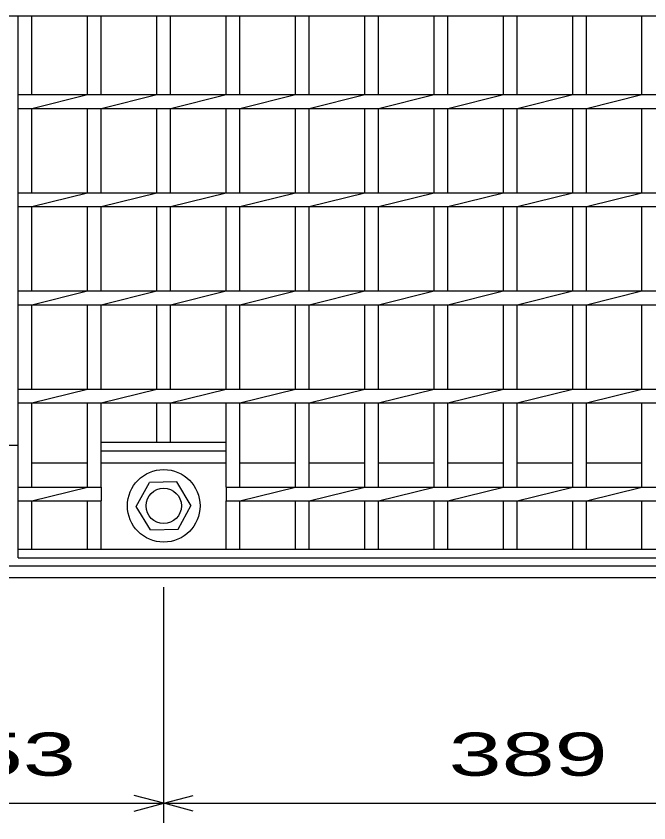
# Model space of a CAD drawing. Units: millimetres, scale not verified. Extents: x -1820 to 1731, y -1282 to 1054.
# Drawn here: x -831 to -508.8, y -493.5 to -82.5 of the extents above; entities that cross this region are included whole.
import ezdxf
from ezdxf.enums import TextEntityAlignment as Align

# ---------------------------------------------------------------- set-up
doc = ezdxf.new("R2010")
doc.units = ezdxf.units.MM
doc.header["$LTSCALE"] = 10
for name, color, linetype, lineweight in [('16', 3, 'Continuous', 25), ('19', 6, 'Continuous', 25), ('22', 4, 'Continuous', 25)]:
    doc.layers.add(name, color=color, linetype=linetype, lineweight=lineweight)
doc.styles.add('ベクトル', font='')
doc.styles.get('ベクトル').set_extended_font_data('ベクトル')

msp = doc.modelspace()

# ---------------------------------------------------------------- linework, layer by layer
at = {"layer": '16'}
for p, q in [((-263, -82.5), (-1437, -82.5)), ((-830, -354), (-830, -82.5)), ((-823, -122.5), (-823, -82.5)), ((-794.7, -122.5), (-794.7, -82.5)), ((-787.7, -122.5), (-787.7, -82.5)), ((-759.4, -122.5), (-759.4, -82.5)), ((-752.4, -122.5), (-752.4, -82.5)), ((-724.1, -122.5), (-724.1, -82.5)), ((-717.1, -122.5), (-717.1, -82.5)), ((-688.8, -122.5), (-688.8, -82.5)), ((-681.8, -122.5), (-681.8, -82.5)), ((-653.5, -122.5), (-653.5, -82.5)), ((-646.5, -122.5), (-646.5, -82.5)), ((-618.2, -122.5), (-618.2, -82.5)), ((-611.2, -122.5), (-611.2, -82.5)), ((-582.9, -122.5), (-582.9, -82.5)), ((-575.9, -122.5), (-575.9, -82.5)), ((-547.6, -122.5), (-547.6, -82.5)), ((-540.6, -122.5), (-540.6, -82.5)), ((-512.3, -122.5), (-512.3, -82.5)), ((-830, -122.5), (-293, -122.5)), ((-830, -129.5), (-830, -122.5)), ((-823, -129.5), (-794.7, -122.5)), ((-787.7, -129.5), (-759.4, -122.5)), ((-752.4, -129.5), (-724.1, -122.5)), ((-717.1, -129.5), (-688.8, -122.5)), ((-681.8, -129.5), (-653.5, -122.5)), ((-646.5, -129.5), (-618.2, -122.5)), ((-611.2, -129.5), (-582.9, -122.5)), ((-575.9, -129.5), (-547.6, -122.5)), ((-540.6, -129.5), (-512.3, -122.5)), ((-830, -129.5), (-293, -129.5)), ((-823, -172.5), (-823, -129.5)), ((-794.7, -172.5), (-794.7, -129.5)), ((-787.7, -172.5), (-787.7, -129.5)), ((-759.4, -172.5), (-759.4, -129.5)), ((-752.4, -172.5), (-752.4, -129.5)), ((-724.1, -172.5), (-724.1, -129.5)), ((-717.1, -172.5), (-717.1, -129.5)), ((-688.8, -172.5), (-688.8, -129.5)), ((-681.8, -172.5), (-681.8, -129.5)), ((-653.5, -172.5), (-653.5, -129.5)), ((-646.5, -172.5), (-646.5, -129.5)), ((-618.2, -172.5), (-618.2, -129.5)), ((-611.2, -172.5), (-611.2, -129.5)), ((-582.9, -172.5), (-582.9, -129.5)), ((-575.9, -172.5), (-575.9, -129.5)), ((-547.6, -172.5), (-547.6, -129.5)), ((-540.6, -172.5), (-540.6, -129.5)), ((-512.3, -172.5), (-512.3, -129.5)), ((-830, -172.5), (-293, -172.5)), ((-830, -179.5), (-830, -172.5)), ((-823, -179.5), (-794.7, -172.5)), ((-787.7, -179.5), (-759.4, -172.5)), ((-752.4, -179.5), (-724.1, -172.5)), ((-717.1, -179.5), (-688.8, -172.5)), ((-681.8, -179.5), (-653.5, -172.5)), ((-646.5, -179.5), (-618.2, -172.5)), ((-611.2, -179.5), (-582.9, -172.5)), ((-575.9, -179.5), (-547.6, -172.5)), ((-540.6, -179.5), (-512.3, -172.5)), ((-830, -179.5), (-293, -179.5)), ((-823, -222.5), (-823, -179.5)), ((-794.7, -222.5), (-794.7, -179.5)), ((-787.7, -222.5), (-787.7, -179.5)), ((-759.4, -222.5), (-759.4, -179.5)), ((-752.4, -222.5), (-752.4, -179.5)), ((-724.1, -222.5), (-724.1, -179.5)), ((-717.1, -222.5), (-717.1, -179.5)), ((-688.8, -222.5), (-688.8, -179.5)), ((-681.8, -222.5), (-681.8, -179.5)), ((-653.5, -222.5), (-653.5, -179.5)), ((-646.5, -222.5), (-646.5, -179.5)), ((-618.2, -222.5), (-618.2, -179.5)), ((-611.2, -222.5), (-611.2, -179.5)), ((-582.9, -222.5), (-582.9, -179.5)), ((-575.9, -222.5), (-575.9, -179.5)), ((-547.6, -222.5), (-547.6, -179.5)), ((-540.6, -222.5), (-540.6, -179.5)), ((-512.3, -222.5), (-512.3, -179.5)), ((-830, -222.5), (-293, -222.5)), ((-830, -229.5), (-830, -222.5)), ((-823, -229.5), (-794.7, -222.5)), ((-787.7, -229.5), (-759.4, -222.5)), ((-752.4, -229.5), (-724.1, -222.5)), ((-717.1, -229.5), (-688.8, -222.5)), ((-681.8, -229.5), (-653.5, -222.5)), ((-646.5, -229.5), (-618.2, -222.5)), ((-611.2, -229.5), (-582.9, -222.5)), ((-575.9, -229.5), (-547.6, -222.5)), ((-540.6, -229.5), (-512.3, -222.5)), ((-830, -229.5), (-293, -229.5)), ((-823, -272.5), (-823, -229.5)), ((-794.7, -272.5), (-794.7, -229.5)), ((-787.7, -272.5), (-787.7, -229.5)), ((-759.4, -272.5), (-759.4, -229.5)), ((-752.4, -272.5), (-752.4, -229.5)), ((-724.1, -272.5), (-724.1, -229.5)), ((-717.1, -272.5), (-717.1, -229.5)), ((-688.8, -272.5), (-688.8, -229.5)), ((-681.8, -272.5), (-681.8, -229.5)), ((-653.5, -272.5), (-653.5, -229.5)), ((-646.5, -272.5), (-646.5, -229.5)), ((-618.2, -272.5), (-618.2, -229.5)), ((-611.2, -272.5), (-611.2, -229.5)), ((-582.9, -272.5), (-582.9, -229.5)), ((-575.9, -272.5), (-575.9, -229.5)), ((-547.6, -272.5), (-547.6, -229.5)), ((-540.6, -272.5), (-540.6, -229.5)), ((-512.3, -272.5), (-512.3, -229.5)), ((-830, -272.5), (-293, -272.5)), ((-830, -279.5), (-830, -272.5)), ((-823, -279.5), (-794.7, -272.5)), ((-787.7, -279.5), (-759.4, -272.5)), ((-752.4, -279.5), (-724.1, -272.5)), ((-717.1, -279.5), (-688.8, -272.5)), ((-681.8, -279.5), (-653.5, -272.5)), ((-646.5, -279.5), (-618.2, -272.5)), ((-611.2, -279.5), (-582.9, -272.5)), ((-575.9, -279.5), (-547.6, -272.5)), ((-540.6, -279.5), (-512.3, -272.5)), ((-830, -279.5), (-293, -279.5)), ((-823, -322.5), (-823, -279.5)), ((-794.7, -322.5), (-794.7, -279.5)), ((-787.7, -322.5), (-787.7, -279.5)), ((-759.4, -299.5), (-759.4, -279.5)), ((-752.4, -299.5), (-752.4, -279.5)), ((-724.1, -322.5), (-724.1, -279.5)), ((-717.1, -322.5), (-717.1, -279.5)), ((-688.8, -322.5), (-688.8, -279.5)), ((-681.8, -322.5), (-681.8, -279.5)), ((-653.5, -322.5), (-653.5, -279.5)), ((-646.5, -322.5), (-646.5, -279.5)), ((-618.2, -322.5), (-618.2, -279.5)), ((-611.2, -322.5), (-611.2, -279.5)), ((-582.9, -322.5), (-582.9, -279.5)), ((-575.9, -322.5), (-575.9, -279.5)), ((-547.6, -322.5), (-547.6, -279.5)), ((-540.6, -322.5), (-540.6, -279.5)), ((-512.3, -322.5), (-512.3, -279.5)), ((-787.69, -299.5), (-724.11, -299.5)), ((-787.69, -304), (-787.69, -299.5)), ((-724.11, -304), (-724.11, -299.5)), ((-787.69, -304), (-724.11, -304)), ((-823, -310), (-794.7, -310)), ((-787.69, -310), (-724.11, -310)), ((-717.1, -310), (-688.8, -310)), ((-681.8, -310), (-653.5, -310)), ((-646.5, -310), (-618.2, -310)), ((-611.2, -310), (-582.9, -310)), ((-575.9, -310), (-547.6, -310)), ((-540.6, -310), (-512.3, -310)), ((-769.9, -332.34), (-763.19, -320.05)), ((-749.2, -319.71), (-763.19, -320.05)), ((-741.9, -332), (-749.2, -319.71)), ((-830, -322.5), (-787.69, -322.5)), ((-830, -329.5), (-830, -322.5)), ((-823, -329.5), (-794.7, -322.5)), ((-787.7, -322.5), (-787.7, -329.5)), ((-724.11, -322.5), (-399.4, -322.5)), ((-724.11, -322.5), (-724.1, -322.5)), ((-724.1, -322.5), (-724.1, -329.5)), ((-717.1, -329.5), (-688.8, -322.5)), ((-681.8, -329.5), (-653.5, -322.5)), ((-646.5, -329.5), (-618.2, -322.5)), ((-611.2, -329.5), (-582.9, -322.5)), ((-575.9, -329.5), (-547.6, -322.5)), ((-540.6, -329.5), (-512.3, -322.5)), ((-830, -329.5), (-787.69, -329.5)), ((-823, -354), (-823, -329.5)), ((-794.7, -354), (-794.7, -329.5)), ((-787.7, -329.5), (-787.69, -329.5)), ((-787.7, -354), (-787.7, -329.5)), ((-762.6, -344.29), (-769.9, -332.34)), ((-748.61, -343.95), (-741.9, -331.66)), ((-724.11, -329.5), (-399.4, -329.5)), ((-724.1, -354), (-724.1, -329.5)), ((-717.1, -354), (-717.1, -329.5)), ((-688.8, -354), (-688.8, -329.5)), ((-681.8, -354), (-681.8, -329.5)), ((-653.5, -354), (-653.5, -329.5)), ((-646.5, -354), (-646.5, -329.5)), ((-618.2, -354), (-618.2, -329.5)), ((-611.2, -354), (-611.2, -329.5)), ((-582.9, -354), (-582.9, -329.5)), ((-575.9, -354), (-575.9, -329.5)), ((-547.6, -354), (-547.6, -329.5)), ((-540.6, -354), (-540.6, -329.5)), ((-512.3, -354), (-512.3, -329.5)), ((-762.6, -344.29), (-748.61, -343.95)), ((-830, -354), (-293, -354)), ((-830, -358.5), (-830, -354)), ((-830, -354), (-823, -354)), ((-794.7, -354), (-787.7, -354)), ((-759.4, -354), (-752.4, -354)), ((-724.1, -354), (-717.1, -354)), ((-688.8, -354), (-681.8, -354)), ((-653.5, -354), (-646.5, -354)), ((-618.2, -354), (-611.2, -354)), ((-582.9, -354), (-575.9, -354)), ((-547.6, -354), (-540.6, -354)), ((-512.3, -354), (-505.3, -354)), ((-830, -358.5), (-293, -358.5))]:
    msp.add_line(p, q, dxfattribs=at)
for radius in [18.5, 9]:
    msp.add_circle((-755.9, -332), radius, dxfattribs=at)
at = {"layer": '19'}
for p, q in [((-835, -301), (-830, -301)), ((-1411.5, -362.5), (-288.5, -362.5)), ((-1417.5, -368.5), (-282.5, -368.5))]:
    msp.add_line(p, q, dxfattribs=at)
at = {"layer": '22'}
for p, q in [((-755.9, -493.5), (-755.9, -373.5)), ((-755.9, -483.5), (-770.9, -479.5)), ((-755.9, -483.5), (-740.9, -479.5)), ((-909.3, -483.5), (-755.9, -483.5)), ((-770.9, -487.5), (-755.9, -483.5)), ((-740.9, -487.5), (-755.9, -483.5)), ((-755.9, -483.5), (-367.6, -483.5))]:
    msp.add_line(p, q, dxfattribs=at)

# ---------------------------------------------------------------- texts
at = {"layer": '22', "color": 2, "style": 'ベクトル', "width": 1.65}
for s, p in [(' 153 ', (-895.1, -458.5)), (' 389 ', (-624.25, -458.5))]:
    msp.add_text(s, height=21.99, dxfattribs=at).set_placement(p, align=Align.MIDDLE_LEFT)

doc.saveas('drawing.dxf')
